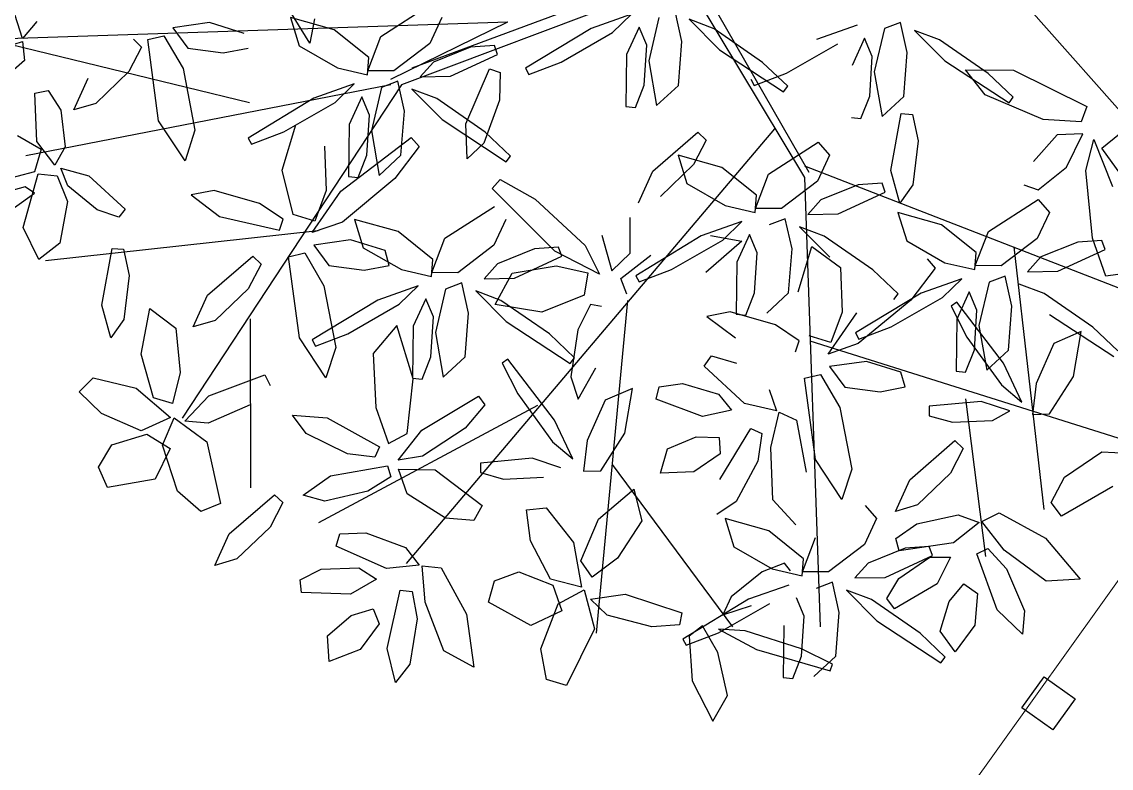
# Model space of a CAD drawing. Header units: metres. Extents: x 141303 to 146299, y 125960 to 127091.
# Drawn here: x 145989.79 to 145998.35, y 126164.12 to 126169.99 of the extents above; entities that cross this region are included whole.
import ezdxf

# ---------------------------------------------------------------- set-up
doc = ezdxf.new("R2010")
doc.units = ezdxf.units.M
doc.header["$MEASUREMENT"] = 0
doc.layers.add('ELEVATION', color=7, linetype='Continuous', lineweight=20)
doc.layers.add('new column', color=4, linetype='Continuous', lineweight=25)
doc.layers.add('FURNITURE', color=6, linetype='Continuous')
doc.layers.get('0').off()

# ---------------------------------------------------------------- blocks, each defined once
blk = doc.blocks.new('tree_plan2-flat-1')
at = {"color": 44}
for p, q in [((-5687.99, 1908.29), (-5771.37, 1877.06)), ((-5768.22, 1882.08), (-5689.73, 1911.02)), ((-5687.99, 1908.29), (-5652.8, 1849.57)), ((-5684.58, 1908.94), (-5651.52, 1851.11)), ((-5586.91, 1899.42), (-5512.42, 1815.19)), ((-5893.45, 1890.83), (-5740.04, 1895.54)), ((-5774.56, 1878.79), (-5740.04, 1895.54)), ((-5816.1, 1871.92), (-5893.45, 1890.83)), ((-5774.56, 1877.08), (-5881.99, 1856.45)), ((-5771.37, 1877.06), (-5836.15, 1779.1)), ((-5661.62, 1863.88), (-5770.26, 1736.12)), ((-5652.8, 1853.01), (-5521.01, 1801.44)), ((-5652.8, 1849.57), (-5648.5, 1717.21)), ((-5796.04, 1834.1), (-5876.26, 1825.51)), ((-5591.2, 1828.95), (-5582.61, 1751.59)), ((-5704.98, 1813.45), (-5714.4, 1715.5)), ((-5816.1, 1808.28), (-5816.1, 1758.47)), ((-5651.37, 1801.44), (-5553.96, 1770.5)), ((-5605.53, 1784.25), (-5599.8, 1737.84)), ((-5731.58, 1782.53), (-5796.04, 1748.16)), ((-5709.62, 1765.15), (-5674.29, 1717.21))]:
    blk.add_line(p, q, dxfattribs=at)
at = {"color": 60}
for p, q in [((-5882.91, 1890.95), (-5885.84, 1900.16)), ((-5798.29, 1889.46), (-5804.23, 1898.99)), ((-5777.42, 1891.33), (-5762.75, 1900.7)), ((-5878.68, 1895.99), (-5882.91, 1890.95)), ((-5827.83, 1895.55), (-5838.65, 1894.03)), ((-5817.66, 1892.34), (-5827.83, 1895.55)), ((-5791.18, 1893.33), (-5804.04, 1896.97)), ((-5804.04, 1896.97), (-5801.45, 1888.62)), ((-5796.95, 1896.6), (-5798.29, 1889.46)), ((-5838.65, 1894.03), (-5834.21, 1888.01)), ((-5780.96, 1885.12), (-5791.18, 1893.33)), ((-5893.14, 1886.9), (-5882.88, 1890.1)), ((-5882.88, 1890.1), (-5882.33, 1884.49)), ((-5850.28, 1890.72), (-5847.84, 1888.38)), ((-5846.05, 1890.59), (-5841.29, 1891.71)), ((-5842.91, 1866.68), (-5846.05, 1890.59)), ((-5841.29, 1891.71), (-5835.65, 1882.02)), ((-5781.29, 1881.26), (-5777.42, 1891.33)), ((-5763.02, 1889.25), (-5773.61, 1881.2)), ((-5847.84, 1888.38), (-5851.62, 1881.16)), ((-5834.21, 1888.01), (-5823.8, 1886.58)), ((-5823.8, 1886.58), (-5816.47, 1888)), ((-5801.45, 1888.62), (-5790.23, 1882.13)), ((-5882.33, 1884.49), (-5894.06, 1874.29)), ((-5781.37, 1880.07), (-5780.96, 1885.12)), ((-5761.98, 1883.78), (-5765.87, 1879.42)), ((-5867.86, 1869.91), (-5863.6, 1879.24)), ((-5851.62, 1881.16), (-5861.36, 1871.81)), ((-5835.65, 1882.02), (-5832.21, 1863.82)), ((-5790.23, 1882.13), (-5781.37, 1880.07)), ((-5773.61, 1881.2), (-5781.29, 1881.26)), ((-5785.27, 1877.36), (-5797.23, 1873.2)), ((-5790.94, 1871.93), (-5785.27, 1877.36)), ((-5777.23, 1876.36), (-5780.24, 1863.61)), ((-5772.49, 1878.17), (-5777.23, 1876.36)), ((-5770.54, 1869.28), (-5772.49, 1878.17)), ((-5879.31, 1874.9), (-5875.43, 1875.6)), ((-5878.71, 1860.66), (-5879.31, 1874.9)), ((-5875.43, 1875.6), (-5871.69, 1869.87)), ((-5797.23, 1873.2), (-5816.58, 1861.5)), ((-5783.09, 1873.55), (-5786.78, 1865.46)), ((-5780.82, 1868.17), (-5783.09, 1873.55)), ((-5761.03, 1873.03), (-5768.36, 1875.81)), ((-5871.69, 1869.87), (-5870.4, 1859.04)), ((-5861.36, 1871.81), (-5867.86, 1869.91)), ((-5806.06, 1863.3), (-5790.94, 1871.93)), ((-5835.13, 1854.88), (-5842.91, 1866.68)), ((-5781.59, 1856.43), (-5780.82, 1868.17)), ((-5771.57, 1856.37), (-5770.54, 1869.28)), ((-5832.21, 1863.82), (-5835.13, 1854.88)), ((-5815.59, 1859.69), (-5806.06, 1863.3)), ((-5806.56, 1852.03), (-5802.5, 1865.33)), ((-5786.78, 1865.46), (-5787, 1850.14)), ((-5780.24, 1863.61), (-5777.99, 1850.44)), ((-5884.46, 1862.44), (-5877.49, 1858.36)), ((-5873.44, 1853.68), (-5878.71, 1860.66)), ((-5816.58, 1861.5), (-5815.59, 1859.69)), ((-5789.3, 1845.81), (-5768.58, 1861.6)), ((-5768.58, 1861.6), (-5766.23, 1858.92)), ((-5877.49, 1858.36), (-5879.42, 1851.66)), ((-5870.4, 1859.04), (-5873.44, 1853.68)), ((-5794.09, 1859.1), (-5793.63, 1845.97)), ((-5766.23, 1858.92), (-5773.39, 1849.46)), ((-5784.2, 1849.85), (-5781.59, 1856.43)), ((-5777.99, 1850.44), (-5771.57, 1856.37)), ((-5879.42, 1851.66), (-5890, 1848.98)), ((-5882.87, 1835.35), (-5878.4, 1851.06)), ((-5878.4, 1851.06), (-5872.79, 1850.47)), ((-5872.79, 1850.47), (-5869.78, 1842.92)), ((-5869.62, 1847.51), (-5871.7, 1852.8)), ((-5871.7, 1852.8), (-5863.51, 1850.46)), ((-5863.51, 1850.46), (-5852.84, 1840.68)), ((-5803.35, 1839), (-5806.56, 1852.03)), ((-5882.19, 1847.33), (-5892.39, 1844.5)), ((-5879.49, 1845.38), (-5882.19, 1847.33)), ((-5861.01, 1840.48), (-5869.62, 1847.51)), ((-5773.39, 1849.46), (-5788.86, 1836.71)), ((-5787, 1850.14), (-5784.2, 1849.85)), ((-5885.41, 1841.19), (-5879.49, 1845.38)), ((-5826.59, 1846.12), (-5833.4, 1844.83)), ((-5833.4, 1844.83), (-5824.99, 1838.46)), ((-5813.2, 1842.25), (-5826.59, 1846.12)), ((-5797.76, 1833.66), (-5789.3, 1845.81)), ((-5793.63, 1845.97), (-5796.97, 1837.01)), ((-5869.78, 1842.92), (-5872.02, 1830.68)), ((-5806.26, 1837.55), (-5813.2, 1842.25)), ((-5854.64, 1838.26), (-5861.01, 1840.48)), ((-5852.84, 1840.68), (-5854.64, 1838.26)), ((-5824.99, 1838.46), (-5807.33, 1834.34)), ((-5807.33, 1834.34), (-5806.26, 1837.55)), ((-5796.97, 1837.01), (-5803.35, 1839)), ((-5772.46, 1833.85), (-5785.32, 1837.49)), ((-5785.32, 1837.49), (-5782.73, 1829.14)), ((-5878.2, 1825.9), (-5882.87, 1835.35)), ((-5788.86, 1836.71), (-5797.76, 1833.66)), ((-5786.5, 1831.47), (-5797.32, 1829.95)), ((-5776.33, 1828.26), (-5786.5, 1831.47)), ((-5872.02, 1830.68), (-5878.2, 1825.9)), ((-5859.7, 1812.36), (-5856.65, 1829.1)), ((-5856.65, 1829.1), (-5853.28, 1828.83)), ((-5853.28, 1828.83), (-5851.64, 1821.1)), ((-5797.32, 1829.95), (-5792.88, 1823.93)), ((-5782.73, 1829.14), (-5771.51, 1822.65)), ((-5775.14, 1823.92), (-5776.33, 1828.26)), ((-5828.58, 1815.23), (-5815.26, 1826.71)), ((-5815.26, 1826.71), (-5812.82, 1824.37)), ((-5804.72, 1826.51), (-5799.96, 1827.63)), ((-5801.58, 1802.6), (-5804.72, 1826.51)), ((-5799.96, 1827.63), (-5794.32, 1817.94)), ((-5812.82, 1824.37), (-5816.6, 1817.15)), ((-5792.88, 1823.93), (-5782.47, 1822.51)), ((-5782.47, 1822.51), (-5775.14, 1823.92)), ((-5851.64, 1821.1), (-5853.26, 1808.13)), ((-5832.84, 1805.9), (-5828.58, 1815.23)), ((-5816.6, 1817.15), (-5826.35, 1807.8)), ((-5794.32, 1817.94), (-5790.88, 1799.75)), ((-5766.56, 1817.88), (-5778.51, 1813.72)), ((-5772.22, 1812.45), (-5766.56, 1817.88)), ((-5778.51, 1813.72), (-5797.86, 1802.02)), ((-5764.37, 1814.07), (-5768.06, 1805.98))]:
    blk.add_line(p, q, dxfattribs=at)
at = {"color": 62}
for p, q in [((-5688.86, 1889.67), (-5690.81, 1898.56)), ((-5759.43, 1896.87), (-5763.02, 1889.25)), ((-5703.59, 1897.75), (-5715.55, 1893.59)), ((-5709.25, 1892.32), (-5703.59, 1897.75)), ((-5695.54, 1896.75), (-5698.55, 1884)), ((-5679.34, 1893.42), (-5686.68, 1896.2)), ((-5686.68, 1896.2), (-5677.78, 1887.2)), ((-5715.55, 1893.59), (-5734.9, 1881.9)), ((-5724.38, 1883.69), (-5709.25, 1892.32)), ((-5701.41, 1893.95), (-5705.1, 1885.85)), ((-5699.14, 1888.57), (-5701.41, 1893.95)), ((-5665.05, 1883.48), (-5679.34, 1893.42)), ((-5689.88, 1876.76), (-5688.86, 1889.67)), ((-5751.05, 1888.14), (-5761.98, 1883.78)), ((-5756.97, 1879.56), (-5743.05, 1885.96)), ((-5743.99, 1888.62), (-5751.05, 1888.14)), ((-5743.05, 1885.96), (-5743.99, 1888.62)), ((-5705.1, 1885.85), (-5705.32, 1870.54)), ((-5699.91, 1876.82), (-5699.14, 1888.57)), ((-5733.91, 1880.08), (-5724.38, 1883.69)), ((-5698.55, 1884), (-5696.31, 1870.83)), ((-5765.87, 1879.42), (-5756.97, 1879.56)), ((-5752.42, 1865.54), (-5745.5, 1881.71)), ((-5745.5, 1881.71), (-5742.29, 1880.68)), ((-5742.29, 1880.68), (-5742.5, 1872.54)), ((-5734.9, 1881.9), (-5733.91, 1880.08)), ((-5702.51, 1870.24), (-5699.91, 1876.82)), ((-5696.31, 1870.83), (-5689.88, 1876.76)), ((-5668.53, 1878.5), (-5667.54, 1876.68)), ((-5768.36, 1875.81), (-5759.46, 1866.8)), ((-5746.73, 1863.09), (-5761.03, 1873.03)), ((-5742.5, 1872.54), (-5747.14, 1859.85)), ((-5705.32, 1870.54), (-5702.51, 1870.24)), ((-5759.46, 1866.8), (-5740.58, 1854.37)), ((-5752.14, 1855.29), (-5752.42, 1865.54)), ((-5739.37, 1856.04), (-5746.73, 1863.09)), ((-5697.45, 1851.49), (-5684.13, 1862.97)), ((-5681.69, 1860.63), (-5685.46, 1853.41)), ((-5684.13, 1862.97), (-5681.69, 1860.63)), ((-5747.14, 1859.85), (-5752.14, 1855.29)), ((-5740.58, 1854.37), (-5739.37, 1856.04)), ((-5677.16, 1852.54), (-5690.02, 1856.18)), ((-5690.02, 1856.18), (-5687.43, 1847.83)), ((-5701.71, 1842.16), (-5697.45, 1851.49)), ((-5685.46, 1853.41), (-5695.21, 1844.06)), ((-5666.95, 1844.34), (-5677.16, 1852.54)), ((-5667.28, 1840.47), (-5663.4, 1850.54)), ((-5744.77, 1846.46), (-5742.42, 1849.14)), ((-5742.42, 1849.14), (-5732.1, 1843.3)), ((-5687.43, 1847.83), (-5676.22, 1841.35)), ((-5726.37, 1828.02), (-5744.77, 1846.46)), ((-5667.35, 1839.29), (-5666.95, 1844.34)), ((-5758.7, 1831.85), (-5744.03, 1841.22)), ((-5732.1, 1843.3), (-5717.42, 1829.66)), ((-5676.22, 1841.35), (-5667.35, 1839.29)), ((-5740.71, 1837.39), (-5744.3, 1829.77)), ((-5762.24, 1825.64), (-5772.46, 1833.85)), ((-5762.58, 1821.78), (-5758.7, 1831.85)), ((-5744.3, 1829.77), (-5754.89, 1821.72)), ((-5732.33, 1828.66), (-5743.27, 1824.3)), ((-5725.27, 1829.14), (-5732.33, 1828.66)), ((-5724.33, 1826.48), (-5725.27, 1829.14)), ((-5762.65, 1820.59), (-5762.24, 1825.64)), ((-5738.26, 1820.08), (-5724.33, 1826.48)), ((-5771.51, 1822.65), (-5762.65, 1820.59)), ((-5754.89, 1821.72), (-5762.58, 1821.78)), ((-5743.27, 1824.3), (-5747.15, 1819.94)), ((-5743.96, 1812.34), (-5738.91, 1821.5)), ((-5738.91, 1821.5), (-5725.96, 1823.71)), ((-5753.77, 1818.69), (-5758.51, 1816.88)), ((-5751.82, 1809.8), (-5753.77, 1818.69)), ((-5747.15, 1819.94), (-5738.26, 1820.08)), ((-5758.51, 1816.88), (-5761.52, 1804.13)), ((-5742.31, 1813.55), (-5749.65, 1816.33)), ((-5749.65, 1816.33), (-5740.75, 1807.32)), ((-5857.09, 1802.75), (-5859.7, 1812.36)), ((-5787.34, 1803.82), (-5772.22, 1812.45)), ((-5762.11, 1808.69), (-5764.37, 1814.07)), ((-5730.25, 1810.08), (-5743.96, 1812.34)), ((-5728.01, 1803.61), (-5742.31, 1813.55)), ((-5717.75, 1814.99), (-5730.25, 1810.08)), ((-5848.22, 1797.96), (-5845.59, 1811.41)), ((-5845.59, 1811.41), (-5837.94, 1805.6)), ((-5762.87, 1796.95), (-5762.11, 1808.69)), ((-5752.85, 1796.89), (-5751.82, 1809.8)), ((-5853.26, 1808.13), (-5857.09, 1802.75)), ((-5837.94, 1805.6), (-5836.68, 1792.52)), ((-5826.35, 1807.8), (-5832.84, 1805.9)), ((-5772.87, 1806.23), (-5779.87, 1798.01)), ((-5768.13, 1790.46), (-5772.87, 1806.23)), ((-5768.06, 1805.98), (-5768.28, 1790.66)), ((-5740.75, 1807.32), (-5721.86, 1794.89)), ((-5793.8, 1790.8), (-5801.58, 1802.6)), ((-5796.87, 1800.21), (-5787.34, 1803.82)), ((-5761.52, 1804.13), (-5759.27, 1790.96)), ((-5720.65, 1796.56), (-5728.01, 1803.61)), ((-5719.67, 1804.8), (-5721.72, 1791.02)), ((-5797.86, 1802.02), (-5796.87, 1800.21)), ((-5790.88, 1799.75), (-5793.8, 1790.8)), ((-5844.61, 1785.1), (-5848.22, 1797.96)), ((-5779.87, 1798.01), (-5779.18, 1782.06)), ((-5765.48, 1790.37), (-5762.87, 1796.95)), ((-5759.27, 1790.96), (-5752.85, 1796.89)), ((-5740.21, 1796.25), (-5741.9, 1795.08)), ((-5726.53, 1778.25), (-5740.21, 1796.25)), ((-5721.86, 1794.89), (-5720.65, 1796.56)), ((-5741.9, 1795.08), (-5737.31, 1785.99)), ((-5866.47, 1786.84), (-5862.3, 1790.95)), ((-5862.3, 1790.95), (-5849.68, 1787.95)), ((-5836.68, 1792.52), (-5838.98, 1783.42)), ((-5828.26, 1785.61), (-5811.79, 1791.78)), ((-5811.79, 1791.78), (-5810.2, 1788.58)), ((-5769.9, 1774.4), (-5768.13, 1790.46)), ((-5768.28, 1790.66), (-5765.48, 1790.37)), ((-5721.72, 1791.02), (-5719.54, 1784.44)), ((-5859.9, 1780.49), (-5866.47, 1786.84)), ((-5849.68, 1787.95), (-5839.58, 1779.21)), ((-5838.98, 1783.42), (-5844.61, 1785.1)), ((-5835.36, 1778.12), (-5828.26, 1785.61)), ((-5816.15, 1782.96), (-5828.52, 1777.52)), ((-5765.64, 1775.35), (-5748.86, 1785.35)), ((-5748.86, 1785.35), (-5747.01, 1782.76)), ((-5737.31, 1785.99), (-5727.13, 1771.85)), ((-5848.23, 1775.32), (-5859.9, 1780.49)), ((-5799.65, 1774.43), (-5803.66, 1779.89)), ((-5803.66, 1779.89), (-5793.44, 1779.08)), ((-5779.18, 1782.06), (-5775.44, 1771.48)), ((-5747.01, 1782.76), (-5752.86, 1775.96)), ((-5839.58, 1779.21), (-5848.23, 1775.32)), ((-5841.94, 1771.1), (-5838.49, 1779.12)), ((-5838.49, 1779.12), (-5828.95, 1772.02)), ((-5828.52, 1777.52), (-5835.36, 1778.12)), ((-5793.44, 1779.08), (-5778.1, 1770.5)), ((-5721.14, 1766.79), (-5726.53, 1778.25)), ((-5856.82, 1771.2), (-5846.58, 1774.38)), ((-5846.58, 1774.38), (-5839.73, 1770.16)), ((-5787.53, 1768.48), (-5799.65, 1774.43)), ((-5775.44, 1771.48), (-5769.9, 1774.4)), ((-5772.56, 1766.51), (-5765.64, 1775.35)), ((-5752.86, 1775.96), (-5765.39, 1767.69)), ((-5860.76, 1764.7), (-5856.82, 1771.2)), ((-5839.73, 1770.16), (-5844.17, 1761.1)), ((-5837.61, 1757.59), (-5841.94, 1771.1)), ((-5828.95, 1772.02), (-5824.94, 1753.86)), ((-5778.1, 1770.5), (-5779.46, 1767.41)), ((-5727.13, 1771.85), (-5721.14, 1766.79)), ((-5779.46, 1767.41), (-5787.53, 1768.48)), ((-5765.39, 1767.69), (-5772.56, 1766.51)), ((-5733.13, 1767.04), (-5748.38, 1765.64)), ((-5858.17, 1758.66), (-5860.76, 1764.7)), ((-5844.17, 1761.1), (-5858.17, 1758.66)), ((-5800.62, 1756.26), (-5792.48, 1762)), ((-5830.69, 1751.54), (-5837.61, 1757.59)), ((-5822.35, 1744.98), (-5809.03, 1756.46)), ((-5806.59, 1754.12), (-5810.36, 1746.9)), ((-5809.03, 1756.46), (-5806.59, 1754.12)), ((-5794.25, 1754.51), (-5800.62, 1756.26)), ((-5824.94, 1753.86), (-5830.69, 1751.54)), ((-5826.61, 1735.65), (-5822.35, 1744.98)), ((-5810.36, 1746.9), (-5820.11, 1737.55)), ((-5820.11, 1737.55), (-5826.61, 1735.65)), ((-5801.51, 1731.41), (-5795.33, 1734.5)), ((-5801.18, 1727.66), (-5801.51, 1731.41)), ((-5793.07, 1707.34), (-5793.46, 1714.81))]:
    blk.add_line(p, q, dxfattribs=at)
at = {"color": 64}
for p, q in [((-5637.22, 1894.36), (-5649.18, 1890.19)), ((-5629.18, 1893.35), (-5632.19, 1880.6)), ((-5624.44, 1895.16), (-5629.18, 1893.35)), ((-5622.49, 1886.27), (-5624.44, 1895.16)), ((-5612.98, 1890.03), (-5620.32, 1892.8)), ((-5620.32, 1892.8), (-5611.41, 1883.8)), ((-5658.01, 1880.29), (-5642.89, 1888.92)), ((-5635.04, 1890.55), (-5638.73, 1882.46)), ((-5632.78, 1885.17), (-5635.04, 1890.55)), ((-5677.78, 1887.2), (-5658.9, 1874.76)), ((-5623.52, 1873.36), (-5622.49, 1886.27)), ((-5657.69, 1876.43), (-5665.05, 1883.48)), ((-5633.54, 1873.42), (-5632.78, 1885.17)), ((-5667.54, 1876.68), (-5658.01, 1880.29)), ((-5632.19, 1880.6), (-5629.94, 1867.43)), ((-5658.9, 1874.76), (-5657.69, 1876.43)), ((-5636.15, 1866.84), (-5633.54, 1873.42)), ((-5629.94, 1867.43), (-5623.52, 1873.36)), ((-5638.95, 1867.14), (-5636.15, 1866.84)), ((-5627.35, 1851.53), (-5624.31, 1868.28)), ((-5624.31, 1868.28), (-5620.94, 1868)), ((-5620.94, 1868), (-5619.3, 1860.27)), ((-5619.3, 1860.27), (-5620.92, 1847.31)), ((-5663.4, 1850.54), (-5648.74, 1859.91)), ((-5648.74, 1859.91), (-5645.42, 1856.08)), ((-5645.42, 1856.08), (-5649, 1848.47)), ((-5624.75, 1841.92), (-5627.35, 1851.53)), ((-5649, 1848.47), (-5659.6, 1840.42)), ((-5637.04, 1847.35), (-5647.97, 1842.99)), ((-5629.98, 1847.83), (-5637.04, 1847.35)), ((-5629.04, 1845.17), (-5629.98, 1847.83)), ((-5620.92, 1847.31), (-5624.75, 1841.92)), ((-5642.96, 1838.78), (-5629.04, 1845.17)), ((-5647.97, 1842.99), (-5651.85, 1838.63)), ((-5704.21, 1827.37), (-5704.18, 1837.88)), ((-5659.6, 1840.42), (-5667.28, 1840.47)), ((-5651.85, 1838.63), (-5642.96, 1838.78)), ((-5612.5, 1835.55), (-5625.36, 1839.19)), ((-5625.36, 1839.19), (-5622.77, 1830.83)), ((-5671.26, 1836.57), (-5683.22, 1832.41)), ((-5676.92, 1831.14), (-5671.26, 1836.57)), ((-5658.48, 1837.38), (-5663.21, 1835.57)), ((-5656.52, 1828.49), (-5658.48, 1837.38)), ((-5647.01, 1832.25), (-5654.35, 1835.02)), ((-5654.35, 1835.02), (-5645.45, 1826.02)), ((-5712.53, 1832.69), (-5709.59, 1822.17)), ((-5683.22, 1832.41), (-5702.56, 1820.72)), ((-5692.05, 1822.51), (-5676.92, 1831.14)), ((-5680.5, 1832.56), (-5671.25, 1830.86)), ((-5669.07, 1832.77), (-5672.77, 1824.68)), ((-5666.81, 1827.39), (-5669.07, 1832.77)), ((-5632.71, 1822.3), (-5647.01, 1832.25)), ((-5713.21, 1821.24), (-5726.37, 1828.02)), ((-5717.42, 1829.66), (-5713.21, 1821.24)), ((-5671.25, 1830.86), (-5681.91, 1821.58)), ((-5657.55, 1815.58), (-5656.52, 1828.49)), ((-5654.77, 1815.91), (-5650.72, 1829.2)), ((-5650.72, 1829.2), (-5642.31, 1822.98)), ((-5622.77, 1830.83), (-5611.55, 1824.35)), ((-5709.59, 1822.17), (-5704.21, 1827.37)), ((-5706.94, 1819.86), (-5698.08, 1826.75)), ((-5672.77, 1824.68), (-5672.99, 1809.36)), ((-5667.58, 1815.64), (-5666.81, 1827.39)), ((-5616.79, 1825.47), (-5614.45, 1822.79)), ((-5725.96, 1823.71), (-5716.63, 1821.58)), ((-5716.63, 1821.58), (-5717.75, 1814.99)), ((-5701.58, 1818.9), (-5692.05, 1822.51)), ((-5642.31, 1822.98), (-5641.84, 1809.85)), ((-5625.36, 1815.25), (-5632.71, 1822.3)), ((-5614.45, 1822.79), (-5621.6, 1813.34)), ((-5705.2, 1815.3), (-5706.94, 1819.86)), ((-5702.56, 1820.72), (-5701.58, 1818.9)), ((-5670.18, 1809.06), (-5667.58, 1815.64)), ((-5663.98, 1809.65), (-5657.55, 1815.58)), ((-5618.55, 1815.42), (-5637.9, 1803.72)), ((-5626.57, 1813.58), (-5625.36, 1815.25)), ((-5715.93, 1812.3), (-5719.67, 1804.8)), ((-5712.61, 1811.67), (-5715.93, 1812.3)), ((-5621.6, 1813.34), (-5637.07, 1800.59)), ((-5627.38, 1805.52), (-5612.26, 1814.15)), ((-5674.8, 1809.99), (-5681.61, 1808.7)), ((-5681.61, 1808.7), (-5673.21, 1802.34)), ((-5661.41, 1806.13), (-5674.8, 1809.99)), ((-5672.99, 1809.36), (-5670.18, 1809.06)), ((-5645.97, 1797.54), (-5637.51, 1809.69)), ((-5641.84, 1809.85), (-5645.19, 1800.89)), ((-5654.48, 1801.42), (-5661.41, 1806.13)), ((-5636.91, 1801.91), (-5627.38, 1805.52)), ((-5645.19, 1800.89), (-5651.57, 1802.87)), ((-5637.9, 1803.72), (-5636.91, 1801.91)), ((-5655.54, 1798.22), (-5654.48, 1801.42)), ((-5637.07, 1800.59), (-5645.97, 1797.54)), ((-5682.5, 1794.02), (-5680.3, 1797.06)), ((-5680.3, 1797.06), (-5672.99, 1794.88)), ((-5719.54, 1784.44), (-5714.35, 1793.62)), ((-5670.57, 1783.06), (-5682.5, 1794.02)), ((-5649.8, 1766.48), (-5652.93, 1790.39)), ((-5703.62, 1787.52), (-5711.65, 1784.06)), ((-5705.88, 1774.35), (-5703.62, 1787.52)), ((-5696.58, 1784.36), (-5695.71, 1788.02)), ((-5695.71, 1788.02), (-5688.87, 1788.99)), ((-5688.87, 1788.99), (-5678.22, 1785.81)), ((-5663.32, 1787.08), (-5661.16, 1780.87)), ((-5711.65, 1784.06), (-5716.91, 1772.23)), ((-5683.01, 1779.22), (-5696.58, 1784.36)), ((-5678.22, 1785.81), (-5674.4, 1781.04)), ((-5661.16, 1780.87), (-5670.57, 1783.06)), ((-5674.4, 1781.04), (-5683.01, 1779.22)), ((-5662.91, 1770), (-5660.41, 1780.45)), ((-5660.41, 1780.45), (-5655.31, 1778.06)), ((-5655.31, 1778.06), (-5652.55, 1762.76)), ((-5712.96, 1763.32), (-5705.88, 1774.35)), ((-5677.91, 1760.63), (-5668.78, 1775.67)), ((-5668.78, 1775.67), (-5665.56, 1774.14)), ((-5665.56, 1774.14), (-5666.76, 1766.04)), ((-5716.91, 1772.23), (-5718.03, 1763.19)), ((-5693.35, 1769.73), (-5684.82, 1773.18)), ((-5684.82, 1773.18), (-5678.1, 1773.04)), ((-5678.1, 1773.04), (-5677.81, 1768.22)), ((-5724.69, 1764.22), (-5733.13, 1767.04)), ((-5695.34, 1762.52), (-5693.35, 1769.73)), ((-5677.81, 1768.22), (-5685.59, 1762.93)), ((-5662.32, 1754.62), (-5662.91, 1770)), ((-5792.48, 1762), (-5775.71, 1764.88)), ((-5775.71, 1764.88), (-5774.81, 1761.62)), ((-5769.93, 1756.67), (-5772.51, 1763.91)), ((-5772.51, 1763.91), (-5761.72, 1763.71)), ((-5748.38, 1765.64), (-5748.38, 1762.82)), ((-5666.76, 1766.04), (-5673.11, 1754.12)), ((-5774.81, 1761.62), (-5781.51, 1757.43)), ((-5761.72, 1763.71), (-5747.89, 1753.14)), ((-5748.38, 1762.82), (-5741.57, 1760.93)), ((-5741.57, 1760.93), (-5729.8, 1761.4)), ((-5718.03, 1763.19), (-5712.96, 1763.32)), ((-5685.59, 1762.93), (-5695.34, 1762.52)), ((-5781.51, 1757.43), (-5794.25, 1754.51)), ((-5713.68, 1749.04), (-5703.2, 1757.88)), ((-5703.2, 1757.88), (-5700.88, 1748.55)), ((-5758.74, 1749.47), (-5769.93, 1756.67)), ((-5673.11, 1754.12), (-5678.85, 1750.36)), ((-5747.89, 1753.14), (-5750.36, 1748.71)), ((-5734.86, 1751.81), (-5729.04, 1752.4)), ((-5733.73, 1742.74), (-5734.86, 1751.81)), ((-5729.04, 1752.4), (-5721.08, 1742.15)), ((-5750.36, 1748.71), (-5758.74, 1749.47)), ((-5718.92, 1736.76), (-5713.68, 1749.04)), ((-5700.88, 1748.55), (-5708.1, 1737.57)), ((-5663.55, 1745.48), (-5676.41, 1749.12)), ((-5676.41, 1749.12), (-5673.82, 1740.77)), ((-5790.89, 1741.29), (-5789.77, 1744.87)), ((-5789.77, 1744.87), (-5782.15, 1745.12)), ((-5782.15, 1745.12), (-5770.5, 1740.8)), ((-5776.1, 1734.69), (-5790.89, 1741.29)), ((-5727.87, 1731.4), (-5733.73, 1742.74)), ((-5721.08, 1742.15), (-5718.69, 1729.02)), ((-5770.5, 1740.8), (-5766.48, 1735.6)), ((-5795.33, 1734.5), (-5784.23, 1734.86)), ((-5784.23, 1734.86), (-5779.09, 1731.55)), ((-5766.48, 1735.6), (-5776.1, 1734.69)), ((-5764.69, 1724.74), (-5765.64, 1735.44)), ((-5765.64, 1735.44), (-5760.04, 1734.79)), ((-5715.58, 1731.92), (-5718.92, 1736.76)), ((-5708.1, 1737.57), (-5715.58, 1731.92)), ((-5760.04, 1734.79), (-5752.56, 1721.16)), ((-5744.29, 1730.98), (-5737.15, 1733.57)), ((-5737.15, 1733.57), (-5727.17, 1729.64)), ((-5779.09, 1731.55), (-5786.68, 1727.1)), ((-5746.06, 1724.64), (-5744.29, 1730.98)), ((-5718.69, 1729.02), (-5727.87, 1731.4)), ((-5727.17, 1729.64), (-5724.48, 1722.06)), ((-5786.68, 1727.1), (-5801.18, 1727.66)), ((-5775.94, 1711.09), (-5772.06, 1728.25)), ((-5772.06, 1728.25), (-5768.52, 1727.82)), ((-5768.52, 1727.82), (-5767.09, 1719.76)), ((-5725.61, 1724.17), (-5717.9, 1728.26)), ((-5717.9, 1728.26), (-5714.91, 1716.75)), ((-5716.08, 1725.52), (-5705.86, 1726.91)), ((-5711.13, 1720.77), (-5716.08, 1725.52)), ((-5786.48, 1720.79), (-5780.06, 1722.8)), ((-5780.06, 1722.8), (-5778.25, 1718.32)), ((-5759.25, 1710.34), (-5764.69, 1724.74)), ((-5733.61, 1717.78), (-5746.06, 1724.64)), ((-5724.48, 1722.06), (-5733.61, 1717.78)), ((-5730.7, 1710.93), (-5725.61, 1724.17)), ((-5793.46, 1714.81), (-5786.48, 1720.79)), ((-5767.09, 1719.76), (-5769.32, 1706.44)), ((-5752.56, 1721.16), (-5750.48, 1705.5)), ((-5778.25, 1718.32), (-5783.95, 1710.83)), ((-5714.91, 1716.75), (-5723.16, 1700.08)), ((-5783.95, 1710.83), (-5793.07, 1707.34)), ((-5773.57, 1701.05), (-5775.94, 1711.09)), ((-5750.48, 1705.5), (-5759.25, 1710.34)), ((-5729.09, 1701.88), (-5730.7, 1710.93)), ((-5769.32, 1706.44), (-5773.57, 1701.05)), ((-5723.16, 1700.08), (-5729.09, 1701.88))]:
    blk.add_line(p, q, dxfattribs=at)
at = {"color": 66}
for p, q in [((-5598.68, 1880.08), (-5612.98, 1890.03)), ((-5611.41, 1883.8), (-5592.53, 1871.37)), ((-5599.55, 1873.74), (-5605.36, 1881.15)), ((-5605.36, 1881.15), (-5591.22, 1881.03)), ((-5591.32, 1873.03), (-5598.68, 1880.08)), ((-5591.22, 1881.03), (-5569.62, 1870.29)), ((-5582.54, 1866.44), (-5599.55, 1873.74)), ((-5592.53, 1871.37), (-5591.32, 1873.03)), ((-5569.62, 1870.29), (-5571.35, 1865.72)), ((-5571.35, 1865.72), (-5582.54, 1866.44)), ((-5578.36, 1861.91), (-5585.35, 1854.06)), ((-5570.89, 1862.23), (-5578.36, 1861.91)), ((-5575.67, 1852.41), (-5570.89, 1862.23)), ((-5570, 1851.44), (-5567.57, 1860.53)), ((-5584, 1845.76), (-5575.67, 1852.41)), ((-5568.05, 1831.49), (-5570, 1851.44)), ((-5588.26, 1847.19), (-5584, 1845.76)), ((-5598.73, 1833.55), (-5584.07, 1842.92)), ((-5584.07, 1842.92), (-5580.75, 1839.09)), ((-5580.75, 1839.09), (-5584.34, 1831.47)), ((-5602.28, 1827.34), (-5612.5, 1835.55)), ((-5602.61, 1823.48), (-5598.73, 1833.55)), ((-5584.34, 1831.47), (-5594.93, 1823.42)), ((-5572.37, 1830.36), (-5583.3, 1826)), ((-5565.31, 1830.84), (-5572.37, 1830.36)), ((-5564.37, 1828.18), (-5565.31, 1830.84)), ((-5602.69, 1822.29), (-5602.28, 1827.34)), ((-5583.3, 1826), (-5587.19, 1821.64)), ((-5611.55, 1824.35), (-5602.69, 1822.29)), ((-5594.93, 1823.42), (-5602.61, 1823.48)), ((-5606.59, 1819.58), (-5618.55, 1815.42)), ((-5612.26, 1814.15), (-5606.59, 1819.58)), ((-5598.55, 1818.58), (-5601.56, 1805.83)), ((-5593.81, 1820.39), (-5598.55, 1818.58)), ((-5591.86, 1811.5), (-5593.81, 1820.39)), ((-5604.41, 1815.77), (-5608.1, 1807.68)), ((-5602.14, 1810.39), (-5604.41, 1815.77)), ((-5608.04, 1812.7), (-5609.74, 1811.53)), ((-5594.37, 1794.69), (-5608.04, 1812.7)), ((-5609.74, 1811.53), (-5605.15, 1802.43)), ((-5602.91, 1798.65), (-5602.14, 1810.39)), ((-5592.89, 1798.59), (-5591.86, 1811.5)), ((-5608.1, 1807.68), (-5608.32, 1792.36)), ((-5601.56, 1805.83), (-5599.31, 1792.65)), ((-5605.15, 1802.43), (-5594.97, 1788.3)), ((-5605.52, 1792.07), (-5602.91, 1798.65)), ((-5599.31, 1792.65), (-5592.89, 1798.59)), ((-5634.72, 1795.34), (-5645.53, 1793.83)), ((-5645.53, 1793.83), (-5641.1, 1787.81)), ((-5624.55, 1792.14), (-5634.72, 1795.34)), ((-5588.97, 1783.24), (-5594.37, 1794.69)), ((-5652.93, 1790.39), (-5648.18, 1791.5)), ((-5648.18, 1791.5), (-5642.53, 1781.82)), ((-5623.36, 1787.8), (-5624.55, 1792.14)), ((-5608.32, 1792.36), (-5605.52, 1792.07)), ((-5641.1, 1787.81), (-5630.68, 1786.38)), ((-5630.68, 1786.38), (-5623.36, 1787.8)), ((-5594.97, 1788.3), (-5588.97, 1783.24)), ((-5584.75, 1788.68), (-5585.87, 1779.64)), ((-5600.97, 1783.49), (-5616.22, 1782.09)), ((-5592.53, 1780.67), (-5600.97, 1783.49)), ((-5642.53, 1781.82), (-5639.1, 1763.62)), ((-5616.22, 1782.09), (-5616.22, 1779.27)), ((-5597.64, 1777.85), (-5592.53, 1780.67)), ((-5616.22, 1779.27), (-5609.4, 1777.38)), ((-5609.4, 1777.38), (-5597.64, 1777.85)), ((-5622.01, 1760.46), (-5608.69, 1771.94)), ((-5608.69, 1771.94), (-5606.25, 1769.61)), ((-5606.25, 1769.61), (-5610.03, 1762.39)), ((-5642.01, 1754.68), (-5649.8, 1766.48)), ((-5639.1, 1763.62), (-5642.01, 1754.68)), ((-5610.03, 1762.39), (-5619.77, 1753.04)), ((-5626.27, 1751.14), (-5622.01, 1760.46)), ((-5635.12, 1752.85), (-5631.8, 1749.02)), ((-5619.77, 1753.04), (-5626.27, 1751.14)), ((-5619.92, 1747.43), (-5607.77, 1750.06)), ((-5607.77, 1750.06), (-5601.58, 1747.84)), ((-5600.79, 1748.16), (-5595.72, 1750.63)), ((-5673.82, 1740.77), (-5662.6, 1734.28)), ((-5658.9, 1735.96), (-5665.51, 1733.43)), ((-5665.51, 1733.43), (-5674.68, 1726.05)), ((-5705.86, 1726.91), (-5689.15, 1721.4)), ((-5669.6, 1725.35), (-5688.95, 1713.65)), ((-5674.68, 1726.05), (-5677.11, 1720.74)), ((-5678.43, 1715.45), (-5663.31, 1724.08)), ((-5677.11, 1720.74), (-5668.65, 1723.49)), ((-5698.08, 1717.26), (-5711.13, 1720.77)), ((-5689.15, 1721.4), (-5689.92, 1717.91)), ((-5689.92, 1717.91), (-5698.08, 1717.26)), ((-5683.07, 1717.6), (-5687.07, 1714.48)), ((-5678.59, 1709.67), (-5683.07, 1717.6)), ((-5670.6, 1716.06), (-5678.43, 1716.55)), ((-5678.43, 1716.55), (-5667.28, 1710.56)), ((-5659.15, 1717.61), (-5659.37, 1702.29)), ((-5688.95, 1713.65), (-5687.96, 1711.84)), ((-5687.96, 1711.84), (-5678.43, 1715.45)), ((-5687.07, 1714.48), (-5686.2, 1701.4)), ((-5675.78, 1697.03), (-5678.59, 1709.67)), ((-5686.2, 1701.4), (-5680.18, 1689.47)), ((-5680.18, 1689.47), (-5675.78, 1697.03))]:
    blk.add_line(p, q, dxfattribs=at)
at = {"color": 68}
for p, q in [((-5567.57, 1860.53), (-5562.2, 1846.73)), ((-5565.23, 1858.01), (-5560.02, 1862.2)), ((-5559.65, 1850.24), (-5565.23, 1858.01)), ((-5564.19, 1820.28), (-5568.05, 1831.49)), ((-5578.29, 1821.78), (-5564.37, 1828.18)), ((-5587.19, 1821.64), (-5578.29, 1821.78)), ((-5560.65, 1820.73), (-5564.19, 1820.28)), ((-5582.35, 1815.25), (-5589.68, 1818.03)), ((-5568.05, 1805.31), (-5582.35, 1815.25)), ((-5580.78, 1809.02), (-5561.9, 1796.59)), ((-5571.45, 1803.97), (-5579.49, 1800.51)), ((-5573.72, 1790.8), (-5571.45, 1803.97)), ((-5560.69, 1798.26), (-5568.05, 1805.31)), ((-5579.49, 1800.51), (-5584.75, 1788.68)), ((-5580.8, 1779.77), (-5573.72, 1790.8)), ((-5585.87, 1779.64), (-5580.8, 1779.77)), ((-5576.48, 1761.1), (-5565.48, 1768.59)), ((-5565.48, 1768.59), (-5557.81, 1768.14)), ((-5580.45, 1753.68), (-5576.48, 1761.1)), ((-5562.21, 1758.29), (-5577.33, 1749.68)), ((-5655.54, 1747.24), (-5662.32, 1754.62)), ((-5577.33, 1749.68), (-5580.45, 1753.68)), ((-5631.8, 1749.02), (-5635.39, 1741.4)), ((-5601.58, 1747.84), (-5609.2, 1741.89)), ((-5594.23, 1739.65), (-5600.79, 1748.16)), ((-5595.72, 1750.63), (-5582.09, 1743.17)), ((-5653.33, 1737.27), (-5663.55, 1745.48)), ((-5626.2, 1743.12), (-5619.92, 1747.43)), ((-5653.67, 1733.41), (-5649.79, 1743.48)), ((-5635.39, 1741.4), (-5645.98, 1733.35)), ((-5625.22, 1739.49), (-5626.2, 1743.12)), ((-5609.2, 1741.89), (-5625.22, 1739.49)), ((-5582.09, 1743.17), (-5571.89, 1731.09)), ((-5623.42, 1740.29), (-5634.36, 1735.93)), ((-5629.35, 1731.71), (-5615.42, 1738.11)), ((-5616.36, 1740.77), (-5623.42, 1740.29)), ((-5615.42, 1738.11), (-5616.36, 1740.77)), ((-5602.33, 1738.64), (-5599.11, 1740.18)), ((-5596.36, 1722.09), (-5602.33, 1738.64)), ((-5599.11, 1740.18), (-5593.57, 1734.17)), ((-5581.89, 1730.45), (-5594.23, 1739.65)), ((-5657.22, 1733.69), (-5658.9, 1735.96)), ((-5653.74, 1732.22), (-5653.33, 1737.27)), ((-5634.36, 1735.93), (-5638.24, 1731.57)), ((-5625.31, 1731.38), (-5616.15, 1737.66)), ((-5616.15, 1737.66), (-5610.03, 1737.64)), ((-5610.03, 1737.64), (-5614.03, 1729.8)), ((-5662.6, 1734.28), (-5653.74, 1732.22)), ((-5645.98, 1733.35), (-5653.67, 1733.41)), ((-5638.24, 1731.57), (-5629.35, 1731.71)), ((-5593.57, 1734.17), (-5588.28, 1721.74)), ((-5657.65, 1729.51), (-5669.6, 1725.35)), ((-5644.86, 1730.32), (-5649.6, 1728.51)), ((-5642.91, 1721.43), (-5644.86, 1730.32)), ((-5628.85, 1725.45), (-5625.31, 1731.38)), ((-5614.03, 1729.8), (-5626.55, 1722.47)), ((-5610.46, 1724.6), (-5606.13, 1729.74)), ((-5606.13, 1729.74), (-5602.2, 1726.94)), ((-5571.89, 1731.09), (-5581.89, 1730.45)), ((-5653.2, 1720.32), (-5655.46, 1725.7)), ((-5633.4, 1725.18), (-5640.74, 1727.96)), ((-5640.74, 1727.96), (-5631.84, 1718.95)), ((-5626.55, 1722.47), (-5628.85, 1725.45)), ((-5602.2, 1726.94), (-5602.97, 1717.56)), ((-5619.1, 1715.24), (-5633.4, 1725.18)), ((-5613.13, 1715.8), (-5610.46, 1724.6)), ((-5588.96, 1714.9), (-5596.36, 1722.09)), ((-5653.96, 1708.58), (-5653.2, 1720.32)), ((-5643.94, 1708.52), (-5642.91, 1721.43)), ((-5631.84, 1718.95), (-5612.95, 1706.52)), ((-5588.28, 1721.74), (-5588.96, 1714.9)), ((-5654.01, 1710.76), (-5670.6, 1716.06)), ((-5608.78, 1709.71), (-5613.13, 1715.8)), ((-5602.97, 1717.56), (-5608.78, 1709.71)), ((-5611.74, 1708.19), (-5619.1, 1715.24)), ((-5667.28, 1710.56), (-5645.58, 1704.23)), ((-5644.91, 1706.18), (-5654.01, 1710.76)), ((-5656.57, 1702), (-5653.96, 1708.58)), ((-5650.36, 1702.59), (-5643.94, 1708.52)), ((-5645.58, 1704.23), (-5644.91, 1706.18)), ((-5612.95, 1706.52), (-5611.74, 1708.19)), ((-5659.37, 1702.29), (-5656.57, 1702))]:
    blk.add_line(p, q, dxfattribs=at)

msp = doc.modelspace()

# ---------------------------------------------------------------- linework, layer by layer
at = {"layer": 'ELEVATION'}
msp.add_line((145994.48603, 126160.11408), (146005.38402, 126175.35865), dxfattribs=at)
at = {"layer": 'new column'}
for p, q in [((145997.64986, 126164.5968), (145997.8238, 126164.84123)), ((145997.8238, 126164.84123), (145998.06823, 126164.66729)), ((145998.06823, 126164.66729), (145997.89429, 126164.42286)), ((145997.89429, 126164.42286), (145997.64986, 126164.5968))]:
    msp.add_line(p, q, dxfattribs=at)

# ---------------------------------------------------------------- block references
at = {"layer": 'FURNITURE', "xscale": 0.02669279961569372, "yscale": 0.02669279961569372, "zscale": 0.02669279961569372, "rotation": 0.1239649030491441}
msp.add_blockref('tree_plan2-flat-1', (146146.93766, 126119.72307), dxfattribs=at)

doc.saveas('drawing.dxf')
